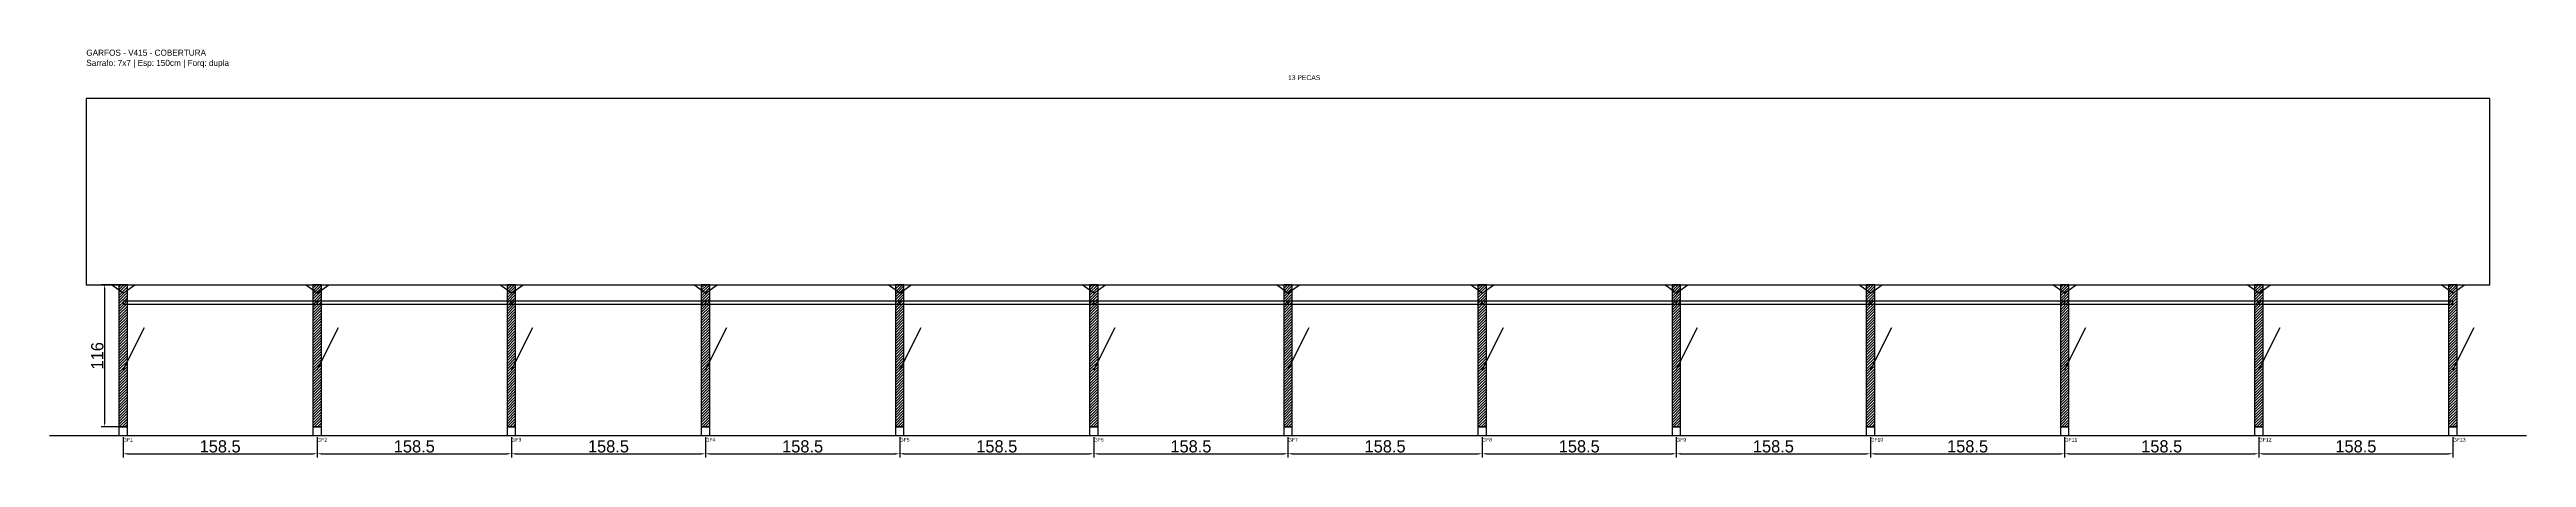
# Model space of a CAD drawing. Header units: metres. Extents: x -30 to 1991, y -25 to 308.
import ezdxf

# ---------------------------------------------------------------- set-up
doc = ezdxf.new("R2010")
doc.units = ezdxf.units.M
for name, color, linetype in [('BARRA_ANCORAGEM', 1, 'Continuous'), ('COTA', 241, 'Continuous'), ('GARFOS OK', 3, 'Continuous'), ('NOME DA VIGA', 6, 'Continuous'), ('SARR_7x7', 40, 'Continuous'), ('TIRAS REESCORAMENTO', 252, 'Continuous'), ('VIGAS', 3, 'Continuous')]:
    doc.layers.add(name, color=color, linetype=linetype)
doc.dimstyles.new('EZ DXF', dxfattribs={"dimtxt": 10, "dimasz": 3.5, "dimexe": 3, "dimexo": 1.5, "dimgap": 1, "dimtad": 1, "dimdec": 1, "dimdsep": 46, "dimcen": 2.5, "dimazin": 3, "dimtfac": 1, "dimtmove": 0, "dimatfit": 3})

msp = doc.modelspace()

# ---------------------------------------------------------------- hatches: boundary and pattern name
at = {"layer": 'COTA'}
h = msp.add_hatch(dxfattribs=at)
h.set_pattern_fill('ANSI31', scale=0.5)
h.paths.add_polyline_path([(26.5, 0), (33.5, 0), (33.5, 116), (26.5, 116)])
h = msp.add_hatch(dxfattribs=at)
h.set_pattern_fill('ANSI31', scale=0.5)
h.paths.add_polyline_path([(184.95, 0), (191.95, 0), (191.95, 116), (184.95, 116)])
h = msp.add_hatch(dxfattribs=at)
h.set_pattern_fill('ANSI31', scale=0.5)
h.paths.add_polyline_path([(343.4, 0), (350.4, 0), (350.4, 116), (343.4, 116)])
h = msp.add_hatch(dxfattribs=at)
h.set_pattern_fill('ANSI31', scale=0.5)
h.paths.add_polyline_path([(501.86, 0), (508.86, 0), (508.86, 116), (501.86, 116)])
h = msp.add_hatch(dxfattribs=at)
h.set_pattern_fill('ANSI31', scale=0.5)
h.paths.add_polyline_path([(660.31, 0), (667.31, 0), (667.31, 116), (660.31, 116)])
h = msp.add_hatch(dxfattribs=at)
h.set_pattern_fill('ANSI31', scale=0.5)
h.paths.add_polyline_path([(818.76, 0), (825.76, 0), (825.76, 116), (818.76, 116)])
h = msp.add_hatch(dxfattribs=at)
h.set_pattern_fill('ANSI31', scale=0.5)
h.paths.add_polyline_path([(977.21, 0), (984.21, 0), (984.21, 116), (977.21, 116)])
h = msp.add_hatch(dxfattribs=at)
h.set_pattern_fill('ANSI31', scale=0.5)
h.paths.add_polyline_path([(1135.66, 0), (1142.66, 0), (1142.66, 116), (1135.66, 116)])
h = msp.add_hatch(dxfattribs=at)
h.set_pattern_fill('ANSI31', scale=0.5)
h.paths.add_polyline_path([(1294.11, 0), (1301.11, 0), (1301.11, 116), (1294.11, 116)])
h = msp.add_hatch(dxfattribs=at)
h.set_pattern_fill('ANSI31', scale=0.5)
h.paths.add_polyline_path([(1452.57, 0), (1459.57, 0), (1459.57, 116), (1452.57, 116)])
h = msp.add_hatch(dxfattribs=at)
h.set_pattern_fill('ANSI31', scale=0.5)
h.paths.add_polyline_path([(1611.02, 0), (1618.02, 0), (1618.02, 116), (1611.02, 116)])
h = msp.add_hatch(dxfattribs=at)
h.set_pattern_fill('ANSI31', scale=0.5)
h.paths.add_polyline_path([(1769.47, 0), (1776.47, 0), (1776.47, 116), (1769.47, 116)])
h = msp.add_hatch(dxfattribs=at)
h.set_pattern_fill('ANSI31', scale=0.5)
h.paths.add_polyline_path([(1927.92, 0), (1934.92, 0), (1934.92, 116), (1927.92, 116)])

# ---------------------------------------------------------------- linework, layer by layer
at = {"layer": 'BARRA_ANCORAGEM'}
for p, q in [((30, 46.4), (47.4, 81.2)), ((188.45, 46.4), (205.85, 81.2)), ((346.9, 46.4), (364.3, 81.2)), ((505.36, 46.4), (522.76, 81.2)), ((663.81, 46.4), (681.21, 81.2)), ((822.26, 46.4), (839.66, 81.2)), ((980.71, 46.4), (998.11, 81.2)), ((1139.16, 46.4), (1156.56, 81.2)), ((1297.61, 46.4), (1315.01, 81.2)), ((1456.07, 46.4), (1473.47, 81.2)), ((1614.52, 46.4), (1631.92, 81.2)), ((1772.97, 46.4), (1790.37, 81.2)), ((1931.42, 46.4), (1948.82, 81.2))]:
    msp.add_line(p, q, dxfattribs=at)
at = {"layer": 'GARFOS OK'}
for p, q in [((30, 109), (20.5, 116)), ((20.5, 116), (39.5, 116)), ((30, 109), (39.5, 116)), ((188.45, 109), (178.95, 116)), ((178.95, 116), (197.95, 116)), ((188.45, 109), (197.95, 116)), ((346.9, 109), (337.4, 116)), ((337.4, 116), (356.4, 116)), ((346.9, 109), (356.4, 116)), ((505.36, 109), (495.86, 116)), ((495.86, 116), (514.86, 116)), ((505.36, 109), (514.86, 116)), ((663.81, 109), (654.31, 116)), ((654.31, 116), (673.31, 116)), ((663.81, 109), (673.31, 116)), ((822.26, 109), (812.76, 116)), ((812.76, 116), (831.76, 116)), ((822.26, 109), (831.76, 116)), ((980.71, 109), (971.21, 116)), ((971.21, 116), (990.21, 116)), ((980.71, 109), (990.21, 116)), ((1139.16, 109), (1129.66, 116)), ((1129.66, 116), (1148.66, 116)), ((1139.16, 109), (1148.66, 116)), ((1297.61, 109), (1288.11, 116)), ((1288.11, 116), (1307.11, 116)), ((1297.61, 109), (1307.11, 116)), ((1456.07, 109), (1446.57, 116)), ((1446.57, 116), (1465.57, 116)), ((1456.07, 109), (1465.57, 116)), ((1614.52, 109), (1605.02, 116)), ((1605.02, 116), (1624.02, 116)), ((1614.52, 109), (1624.02, 116)), ((1772.97, 109), (1763.47, 116)), ((1763.47, 116), (1782.47, 116)), ((1772.97, 109), (1782.47, 116)), ((1931.42, 109), (1921.92, 116)), ((1921.92, 116), (1940.92, 116)), ((1931.42, 109), (1940.92, 116))]:
    msp.add_line(p, q, dxfattribs=at)
at = {"layer": 'GARFOS OK', "linetype": 'CONTINUOUS'}
msp.add_line((-30, -7), (1991.42, -7), dxfattribs=at)
at = {"layer": 'GARFOS OK'}
for points in [[(26.5, 0), (33.5, 0), (33.5, 116), (26.5, 116), (26.5, 0)], [(184.95, 0), (191.95, 0), (191.95, 116), (184.95, 116), (184.95, 0)], [(343.4, 0), (350.4, 0), (350.4, 116), (343.4, 116), (343.4, 0)], [(501.86, 0), (508.86, 0), (508.86, 116), (501.86, 116), (501.86, 0)], [(660.31, 0), (667.31, 0), (667.31, 116), (660.31, 116), (660.31, 0)], [(818.76, 0), (825.76, 0), (825.76, 116), (818.76, 116), (818.76, 0)], [(977.21, 0), (984.21, 0), (984.21, 116), (977.21, 116), (977.21, 0)], [(1135.66, 0), (1142.66, 0), (1142.66, 116), (1135.66, 116), (1135.66, 0)], [(1294.11, 0), (1301.11, 0), (1301.11, 116), (1294.11, 116), (1294.11, 0)], [(1452.57, 0), (1459.57, 0), (1459.57, 116), (1452.57, 116), (1452.57, 0)], [(1611.02, 0), (1618.02, 0), (1618.02, 116), (1611.02, 116), (1611.02, 0)], [(1769.47, 0), (1776.47, 0), (1776.47, 116), (1769.47, 116), (1769.47, 0)], [(1927.92, 0), (1934.92, 0), (1934.92, 116), (1927.92, 116), (1927.92, 0)]]:
    msp.add_lwpolyline(points, dxfattribs=at)
at = {"layer": 'SARR_7x7'}
for points in [[(26.5, -7), (33.5, -7), (33.5, 0), (26.5, 0), (26.5, -7)], [(184.95, -7), (191.95, -7), (191.95, 0), (184.95, 0), (184.95, -7)], [(343.4, -7), (350.4, -7), (350.4, 0), (343.4, 0), (343.4, -7)], [(501.86, -7), (508.86, -7), (508.86, 0), (501.86, 0), (501.86, -7)], [(660.31, -7), (667.31, -7), (667.31, 0), (660.31, 0), (660.31, -7)], [(818.76, -7), (825.76, -7), (825.76, 0), (818.76, 0), (818.76, -7)], [(977.21, -7), (984.21, -7), (984.21, 0), (977.21, 0), (977.21, -7)], [(1135.66, -7), (1142.66, -7), (1142.66, 0), (1135.66, 0), (1135.66, -7)], [(1294.11, -7), (1301.11, -7), (1301.11, 0), (1294.11, 0), (1294.11, -7)], [(1452.57, -7), (1459.57, -7), (1459.57, 0), (1452.57, 0), (1452.57, -7)], [(1611.02, -7), (1618.02, -7), (1618.02, 0), (1611.02, 0), (1611.02, -7)], [(1769.47, -7), (1776.47, -7), (1776.47, 0), (1769.47, 0), (1769.47, -7)], [(1927.92, -7), (1934.92, -7), (1934.92, 0), (1927.92, 0), (1927.92, -7)]]:
    msp.add_lwpolyline(points, dxfattribs=at)
at = {"layer": 'TIRAS REESCORAMENTO'}
for points in [[(30, 100), (188.45, 100), (188.45, 102.5), (30, 102.5), (30, 100)], [(188.45, 100), (346.9, 100), (346.9, 102.5), (188.45, 102.5), (188.45, 100)], [(346.9, 100), (505.36, 100), (505.36, 102.5), (346.9, 102.5), (346.9, 100)], [(505.36, 100), (663.81, 100), (663.81, 102.5), (505.36, 102.5), (505.36, 100)], [(663.81, 100), (822.26, 100), (822.26, 102.5), (663.81, 102.5), (663.81, 100)], [(822.26, 100), (980.71, 100), (980.71, 102.5), (822.26, 102.5), (822.26, 100)], [(980.71, 100), (1139.16, 100), (1139.16, 102.5), (980.71, 102.5), (980.71, 100)], [(1139.16, 100), (1297.61, 100), (1297.61, 102.5), (1139.16, 102.5), (1139.16, 100)], [(1297.61, 100), (1456.07, 100), (1456.07, 102.5), (1297.61, 102.5), (1297.61, 100)], [(1456.07, 100), (1614.52, 100), (1614.52, 102.5), (1456.07, 102.5), (1456.07, 100)], [(1614.52, 100), (1772.97, 100), (1772.97, 102.5), (1614.52, 102.5), (1614.52, 100)], [(1772.97, 100), (1931.42, 100), (1931.42, 102.5), (1772.97, 102.5), (1772.97, 100)]]:
    msp.add_lwpolyline(points, dxfattribs=at)
at = {"layer": 'VIGAS'}
msp.add_lwpolyline([(0, 116), (1961.42, 116), (1961.42, 268), (0, 268), (0, 116)], dxfattribs=at)

# ---------------------------------------------------------------- texts
at = {"layer": 'NOME DA VIGA'}
for s, height, p in [('13 PECAS', 4, (980.71, 283)), ('GF1', 3, (30, -12)), ('GF2', 3, (188.45, -12)), ('GF3', 3, (346.9, -12)), ('GF4', 3, (505.36, -12)), ('GF5', 3, (663.81, -12)), ('GF6', 3, (822.26, -12)), ('GF7', 3, (980.71, -12)), ('GF8', 3, (1139.16, -12)), ('GF9', 3, (1297.61, -12)), ('GF10', 3, (1456.07, -12)), ('GF11', 3, (1614.52, -12)), ('GF12', 3, (1772.97, -12)), ('GF13', 3, (1931.42, -12))]:
    msp.add_text(s, height=height, dxfattribs=at).set_placement(p)
at = {"layer": 'NOME DA VIGA', "insert": (0, 293), "char_height": 5, "attachment_point": 7}
msp.add_mtext('GARFOS - V415 - COBERTURA\\PSarrafo: 7x7 | Esp: 150cm | Forq: dupla', dxfattribs=at)

# ---------------------------------------------------------------- dimensions: what is measured, and where the dimension line sits
at = {"layer": 'COTA'}
msp.add_linear_dim(base=(15, 0), p1=(30, 0), p2=(30, 116), angle=90, dimstyle='EZ DXF', dxfattribs=at).render()
for base, p1, p2 in [((30, -22), (30, -7), (188.4517, -7)), ((188.4517, -22), (188.4517, -7), (346.9034, -7)), ((346.9, -22), (346.9, -7), (505.36, -7)), ((505.3551, -22), (505.3551, -7), (663.8068, -7)), ((663.8068, -22), (663.8068, -7), (822.2585, -7)), ((822.2585, -22), (822.2585, -7), (980.7102, -7)), ((980.7102, -22), (980.7102, -7), (1139.162, -7)), ((1139.162, -22), (1139.162, -7), (1297.6137, -7)), ((1297.61, -22), (1297.61, -7), (1456.07, -7)), ((1456.0654, -22), (1456.0654, -7), (1614.5171, -7)), ((1614.5171, -22), (1614.5171, -7), (1772.9688, -7)), ((1772.9688, -22), (1772.9688, -7), (1931.4205, -7))]:
    msp.add_linear_dim(base=base, p1=p1, p2=p2, dimstyle='EZ DXF', dxfattribs=at).render()

doc.saveas('drawing.dxf')
